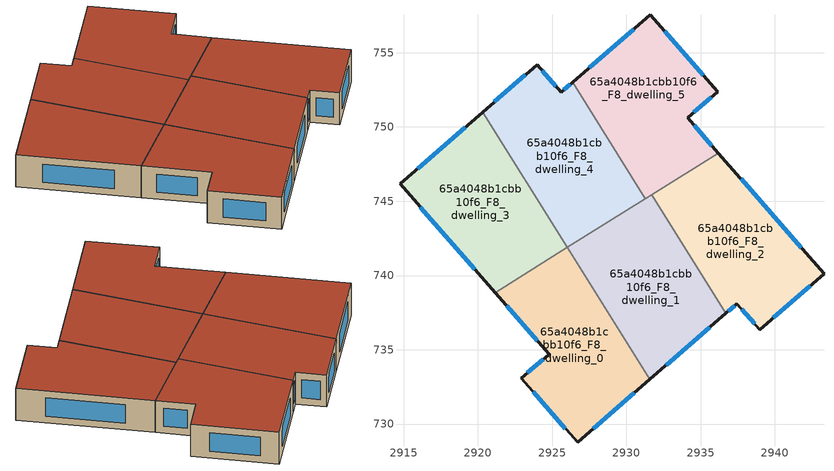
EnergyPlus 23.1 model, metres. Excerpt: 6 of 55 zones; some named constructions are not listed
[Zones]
65a4048b1cbb10f6_F8_dwelling_0
 floor to 65a4048b1cbb10f6_F7_dwelling_0 (EU_floor_Construction): 2926.03,741.89 2931.58,733 2926.71,728.76 2922.92,733.09 2924.79,734.71 2921.17,738.85 z24
 wall outside (EU_wall_Construction): 2921.17,738.85 2924.79,734.71 2922.92,733.09 2926.71,728.76 2931.58,733 z24:27
 wall to 65a4048b1cbb10f6_F8_dwelling_1 (EU_wall_Construction): 2931.58,733 2926.03,741.89 z24:27
 wall to 65a4048b1cbb10f6_F8_dwelling_3 (EU_wall_Construction): 2926.02,741.89 2921.17,738.85 z24:27
 window (EU_Window_Construction): 2921.94,737.97 2924.02,735.6 / 2927.76,729.67 2930.54,732.09 / 2923.73,732.16 2925.9,729.69 / 2924.39,734.36 2923.32,733.44 z24.64:26.36
 roof outside (EU_roof_Construction): 2931.58,733 2926.03,741.89 2921.17,738.85 2924.79,734.71 2922.92,733.09 2926.71,728.76 z27
65a4048b1cbb10f6_F8_dwelling_1
 floor to 65a4048b1cbb10f6_F7_dwelling_1 (EU_floor_Construction): 2931.72,745.44 2936.7,737.45 2931.58,733 2926.03,741.89 z24
 wall outside (EU_wall_Construction): 2931.58,733 2936.7,737.45 z24:27
 wall to 65a4048b1cbb10f6_F8_dwelling_2 (EU_wall_Construction): 2936.7,737.45 2931.72,745.44 z24:27
 wall to 65a4048b1cbb10f6_F8_dwelling_4 (EU_wall_Construction): 2931.28,745.17 2926.03,741.89 z24:27
 wall to 65a4048b1cbb10f6_F8_dwelling_5 (EU_wall_Construction): 2931.72,745.44 2931.28,745.17 z24:27
 window (EU_Window_Construction): 2932.68,733.95 2935.61,736.5 z24.64:26.36
 roof outside (EU_roof_Construction): 2936.7,737.45 2931.72,745.44 2926.03,741.89 2931.58,733 z27
65a4048b1cbb10f6_F8_dwelling_2
 floor to 65a4048b1cbb10f6_F7_dwelling_2 (EU_floor_Construction): 2936.2,748.24 2943.31,740.13 2938.98,736.36 2937.45,738.1 2936.7,737.45 2931.72,745.44 z24
 wall outside (EU_wall_Construction): 2936.7,737.45 2937.45,738.1 2938.98,736.36 2943.31,740.13 2936.2,748.24 z24:27
 wall to 65a4048b1cbb10f6_F8_dwelling_5 (EU_wall_Construction): 2936.2,748.24 2931.72,745.44 z24:27
 window (EU_Window_Construction): 2941.78,741.86 2937.72,746.5 / 2939.91,737.17 2942.38,739.32 / 2937.77,737.73 2938.65,736.74 / 2936.86,737.59 2937.29,737.96 z24.64:26.36
 roof outside (EU_roof_Construction): 2943.31,740.13 2936.2,748.24 2931.72,745.44 2936.7,737.45 2937.45,738.1 2938.98,736.36 z27
65a4048b1cbb10f6_F8_dwelling_3
 floor to 65a4048b1cbb10f6_F7_dwelling_3 (EU_floor_Construction): 2920.33,751.01 2926.03,741.89 2921.17,738.85 2914.76,746.16 z24
 wall outside (EU_wall_Construction): 2920.33,751.01 2914.76,746.16 2921.17,738.85 z24:27
 wall to 65a4048b1cbb10f6_F8_dwelling_4 (EU_wall_Construction): 2926.03,741.89 2920.33,751.01 z24:27
 window (EU_Window_Construction): 2916.13,744.6 2919.79,740.42 / 2919.14,749.97 2915.95,747.2 z24.64:26.36
 roof outside (EU_roof_Construction): 2926.03,741.89 2920.33,751.01 2914.76,746.16 2921.17,738.85 z27
65a4048b1cbb10f6_F8_dwelling_4
 floor to 65a4048b1cbb10f6_F7_dwelling_4 (EU_floor_Construction): 2926.38,753.02 2931.28,745.17 2926.03,741.89 2920.33,751.01 2923.99,754.18 2925.6,752.34 z24
 wall outside (EU_wall_Construction): 2926.38,753.02 2925.6,752.34 2923.99,754.18 2920.33,751.01 z24:27
 wall to 65a4048b1cbb10f6_F8_dwelling_5 (EU_wall_Construction): 2931.28,745.17 2926.38,753.02 z24:27
 window (EU_Window_Construction): 2923.2,753.5 2921.11,751.69 / 2925.26,752.74 2924.33,753.79 / 2926.21,752.88 2925.77,752.49 z24.64:26.36
 roof outside (EU_roof_Construction): 2931.28,745.17 2926.38,753.02 2925.6,752.34 2923.99,754.18 2920.33,751.01 2926.03,741.89 z27
65a4048b1cbb10f6_F8_dwelling_5
 floor to 65a4048b1cbb10f6_F7_dwelling_5 (EU_floor_Construction): 2931.61,757.57 2936.15,752.38 2934.12,750.62 2936.2,748.24 2931.28,745.17 2926.38,753.02 z24
 wall outside (EU_wall_Construction): 2936.2,748.24 2934.12,750.62 2936.15,752.38 2931.61,757.57 2926.38,753.02 z24:27
 window (EU_Window_Construction): 2935.76,748.75 2934.56,750.11 / 2930.49,756.59 2927.5,753.99 / 2935.17,753.49 2932.58,756.46 / 2934.55,751 2935.71,752 z24.64:26.36
 roof outside (EU_roof_Construction): 2936.2,748.24 2934.12,750.62 2936.15,752.38 2931.61,757.57 2926.38,753.02 2931.28,745.17 z27
[SCHEDULE:FILE] Column Number=1; Rows to Skip at Top=0; Number of Hours of Data=8760; Column Separator=Comma; Interpolate to Timestep=No; Minutes per Item=60; Adjust Schedule for Daylight Savings=Yes
Name | File
EU_Step8_GainSchedule_65a4048b1cbb10f6_F3_dwelling_4_f000 | ../../schedules/65a4048b1cbb10f6/65a4048b1cbb10f6_F3_dwelling_4_f000_gain.csv
EU_Step8_GainSchedule_65a4048b1cbb10f6_F3_dwelling_5_f000 | ../../schedules/65a4048b1cbb10f6/65a4048b1cbb10f6_F3_dwelling_5_f000_gain.csv
EU_Step8_GainSchedule_65a4048b1cbb10f6_F4_dwelling_0_f000 | ../../schedules/65a4048b1cbb10f6/65a4048b1cbb10f6_F4_dwelling_0_f000_gain.csv
EU_Step8_GainSchedule_65a4048b1cbb10f6_F4_dwelling_1_f000 | ../../schedules/65a4048b1cbb10f6/65a4048b1cbb10f6_F4_dwelling_1_f000_gain.csv
EU_Step8_GainSchedule_65a4048b1cbb10f6_F4_dwelling_2_f000 | ../../schedules/65a4048b1cbb10f6/65a4048b1cbb10f6_F4_dwelling_2_f000_gain.csv
EU_Step8_GainSchedule_65a4048b1cbb10f6_F4_dwelling_3_f000 | ../../schedules/65a4048b1cbb10f6/65a4048b1cbb10f6_F4_dwelling_3_f000_gain.csv
EU_Step8_GainSchedule_65a4048b1cbb10f6_F4_dwelling_4_f000 | ../../schedules/65a4048b1cbb10f6/65a4048b1cbb10f6_F4_dwelling_4_f000_gain.csv
EU_Step8_GainSchedule_65a4048b1cbb10f6_F4_dwelling_5_f000 | ../../schedules/65a4048b1cbb10f6/65a4048b1cbb10f6_F4_dwelling_5_f000_gain.csv
